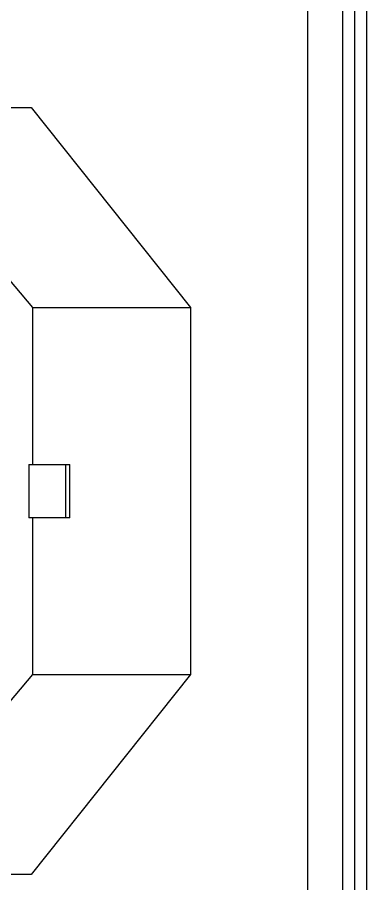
# Model space of a CAD drawing. Header units: millimetres. Extents: x -4172 to 126100, y -2 to 142133.
# Drawn here: x 66299 to 66822, y 43189 to 44488 of the extents above; entities that cross this region are included whole.
import ezdxf

# ---------------------------------------------------------------- set-up
doc = ezdxf.new("R2010")
doc.units = ezdxf.units.MM
doc.header["$LTSCALE"] = 100
doc.layers.add('Visible', color=7, linetype='Continuous', lineweight=25)

msp = doc.modelspace()

# ---------------------------------------------------------------- linework, layer by layer
at = {"layer": 'Visible'}
for p, q in [((66786.43, 43017.58), (66786.43, 48877.58)), ((66822.2, 43017.58), (66822.2, 48877.58)), ((66734.07, 43017.58), (66734.07, 44517.58)), ((66803.99, 44517.58), (66803.99, 43017.58)), ((66321.66, 44052.58), (66069.23, 44352.58)), ((66155.89, 44352.58), (66319.46, 44352.58)), ((66319.46, 44352.58), (66558.01, 44052.58)), ((66321.66, 44052.58), (66558.01, 44052.58)), ((66321.66, 43817.58), (66321.66, 44052.58)), ((66558.01, 44052.58), (66558.01, 43502.58)), ((66315.89, 43817.58), (66371.31, 43817.58)), ((66315.89, 43817.58), (66315.89, 43737.58)), ((66371.31, 43817.58), (66377.08, 43817.58)), ((66371.31, 43737.58), (66371.31, 43817.58)), ((66377.08, 43737.58), (66377.08, 43817.58)), ((66371.31, 43737.58), (66315.89, 43737.58)), ((66321.66, 43502.58), (66321.66, 43737.58)), ((66377.08, 43737.58), (66371.31, 43737.58)), ((66069.23, 43202.58), (66321.66, 43502.58)), ((66558.01, 43502.58), (66319.46, 43202.58)), ((66321.66, 43502.58), (66558.01, 43502.58)), ((66319.46, 43202.58), (66155.89, 43202.58))]:
    msp.add_line(p, q, dxfattribs=at)

doc.saveas('drawing.dxf')
